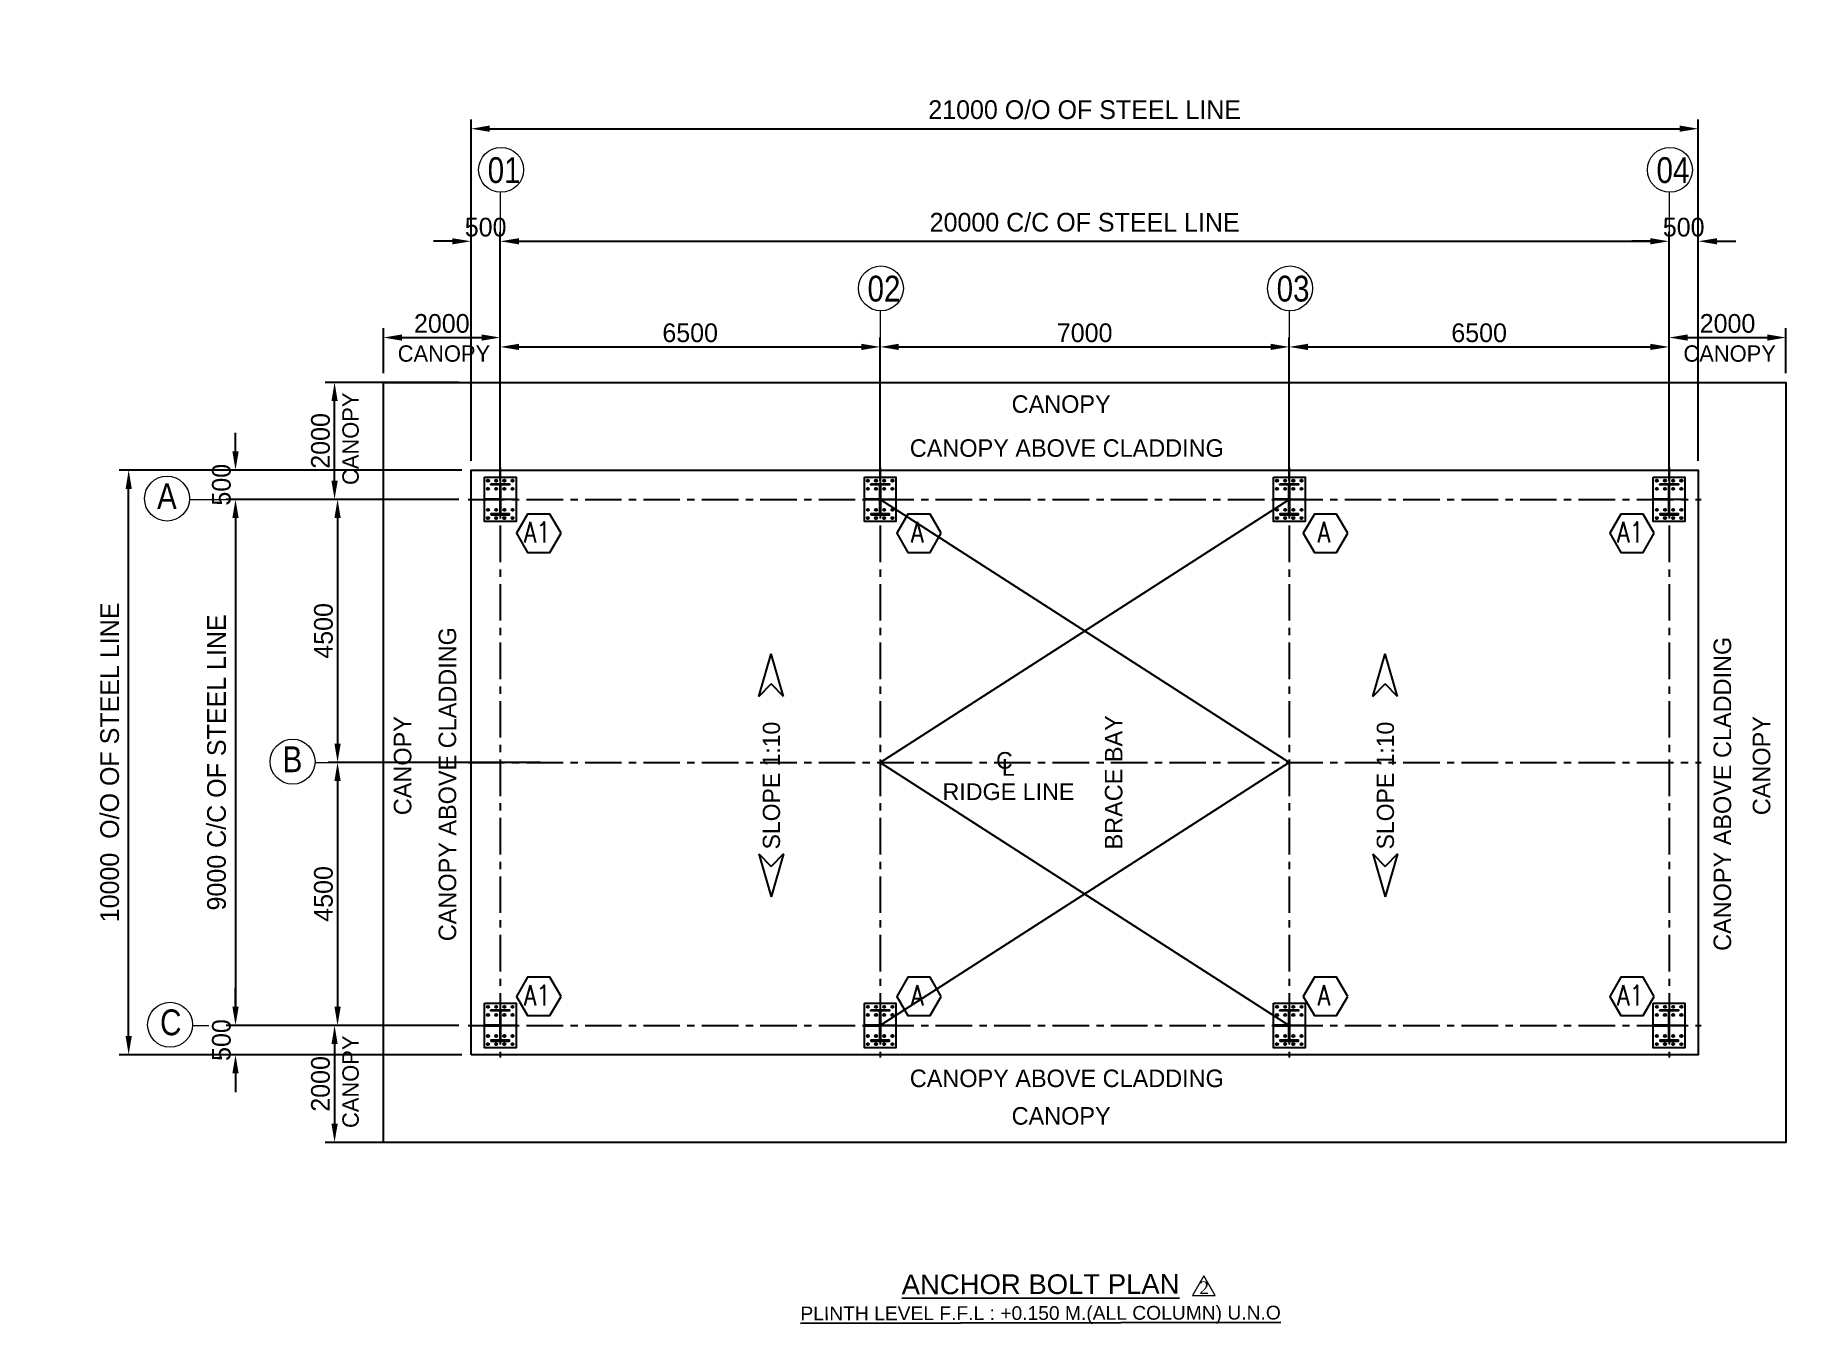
# Model space of a CAD drawing. Header units: feet. Extents: x 879708 to 909668, y 7598600 to 7620651.
import ezdxf
from ezdxf.enums import TextEntityAlignment as Align

# ---------------------------------------------------------------- set-up
doc = ezdxf.new("R2010")
doc.units = ezdxf.units.FT
doc.header["$MEASUREMENT"] = 0
for name, pattern in [('ACAD_ISO02W100', [15, 12, -3]), ('CENTER', [2, 1.25, -0.25, 0.25, -0.25]), ('CONTIN', [0]), ('CONTINOUS', [0])]:
    doc.linetypes.add(name, pattern=pattern)
doc.layers.get('0').update_dxf_attribs({"linetype": 'CONTINUOUS', "lineweight": 25})
doc.layers.get('DEFPOINTS').update_dxf_attribs({"linetype": 'CONTINUOUS', "lineweight": 25})
for name, color, linetype, lineweight in [('15', 1, 'CONTIN', 25), ('COLUMN NO', 7, 'CONTINUOUS', 15), ('DIMENSIONS', 7, 'CONTINUOUS', 0), ('NOTE', 7, 'CONTINUOUS', 25), ('REVISION MARK', 251, 'CONTINOUS', 0)]:
    doc.layers.add(name, color=color, linetype=linetype, lineweight=lineweight)
doc.layers.add('3', color=3, linetype='CONTINUOUS')
doc.layers.add('Text', color=7, linetype='CONTINUOUS')
doc.styles.add('ARIAL NARROW', font='arial.ttf')
doc.styles.add('M.P', font='ARIALN.TTF')
doc.styles.add('RomanS.8', font='romans.shx', dxfattribs={"width": 0.8})
doc.styles.add('TITLE', font='')
doc.styles.add('work', font='times.ttf', dxfattribs={"height": 1.524})
doc.styles.get('TITLE').set_extended_font_data('AR CENA')
doc.dimstyles.new('A3-100', dxfattribs={"dimscale": 160, "dimtxt": 2, "dimasz": 2, "dimexe": 1, "dimexo": 1, "dimgap": 0.5, "dimtad": 1, "dimdec": 0, "dimzin": 0, "dimdsep": 46, "dimtxsty": 'TITLE', "dimcen": 2, "dimclrd": 8, "dimclre": 8, "dimclrt": 6, "dimadec": 0, "dimazin": 0, "dimtfac": 1, "dimtdec": 0, "dimtix": 1, "dimtofl": 0, "dimtmove": 1, "dimatfit": 3, "dimldrblk": 'OBLIQUE', "dimfxl": 1, "dimtolj": 1, "dimtzin": 0, "dimarcsym": 0})

# ---------------------------------------------------------------- blocks, each defined once
blk = doc.blocks.new('*D5')
at = {"layer": 'DEFPOINTS', "color": 0, "transparency": 16777216}
for p in [(887118, 7612707), (883138, 7603707), (887118, 7603707)]:
    blk.add_point(p, dxfattribs=at)
at = {"layer": 'NOTE', "color": 8, "linetype": 'Continuous', "lineweight": -2, "transparency": 16777216}
for p, q in [((886958, 7612707), (882978, 7612707)), ((883138, 7612387), (883138, 7604027))]:
    blk.add_line(p, q, dxfattribs=at)
at = {"layer": 'NOTE', "color": 8, "lineweight": -2, "transparency": 16777216}
blk.add_line((886958, 7603707), (882978, 7603707), dxfattribs=at)
at = {"layer": 'NOTE', "color": 8, "transparency": 16777216}
for points in [[(883085, 7612387), (883192, 7612387), (883138, 7612707)], [(883085, 7604027), (883192, 7604027), (883138, 7603707)]]:
    blk.add_solid(points, dxfattribs=at)
at = {"layer": 'NOTE', "color": 6, "transparency": 16777216, "insert": (882815, 7608207), "char_height": 320, "attachment_point": 5, "rotation": 90, "style": 'TITLE'}
blk.add_mtext('\\A1;9000 C/C OF STEEL LINE', dxfattribs=at)
blk = doc.blocks.new('_Oblique')
at = {"color": 0, "linetype": 'ACAD_ISO02W100', "lineweight": -2}
blk.add_line((-0.5, -0.5), (0.5, 0.5), dxfattribs=at)
blk = doc.blocks.new('*D6')
at = {"layer": 'DEFPOINTS', "color": 0, "transparency": 16777216}
for p in [(907668, 7617122), (887668, 7612871), (907668, 7612871)]:
    blk.add_point(p, dxfattribs=at)
at = {"layer": 'NOTE', "color": 8, "linetype": 'Continuous', "lineweight": -2, "transparency": 16777216}
for p, q in [((887668, 7613031), (887668, 7617282)), ((887988, 7617122), (907348, 7617122))]:
    blk.add_line(p, q, dxfattribs=at)
at = {"layer": 'NOTE', "color": 8, "lineweight": -2, "transparency": 16777216}
blk.add_line((907668, 7613031), (907668, 7617282), dxfattribs=at)
at = {"layer": 'NOTE', "color": 8, "transparency": 16777216}
for points in [[(887988, 7617175), (887988, 7617069), (887668, 7617122)], [(907348, 7617175), (907348, 7617069), (907668, 7617122)]]:
    blk.add_solid(points, dxfattribs=at)
at = {"layer": 'NOTE', "color": 6, "transparency": 16777216, "insert": (897668, 7617446), "char_height": 320, "attachment_point": 5, "style": 'TITLE'}
blk.add_mtext('\\A1;20000 C/C OF STEEL LINE', dxfattribs=at)
blk = doc.blocks.new('*D7')
at = {"layer": 'DEFPOINTS', "color": 0, "transparency": 16777216}
for p in [(894168, 7615315), (887668, 7612871), (894168, 7612871)]:
    blk.add_point(p, dxfattribs=at)
at = {"layer": 'NOTE', "color": 8, "linetype": 'Continuous', "lineweight": -2, "transparency": 16777216}
for p, q in [((887668, 7613031), (887668, 7615475)), ((887988, 7615315), (893848, 7615315))]:
    blk.add_line(p, q, dxfattribs=at)
at = {"layer": 'NOTE', "color": 8, "lineweight": -2, "transparency": 16777216}
blk.add_line((894168, 7613031), (894168, 7615475), dxfattribs=at)
at = {"layer": 'NOTE', "color": 8, "transparency": 16777216}
for points in [[(887988, 7615369), (887988, 7615262), (887668, 7615315)], [(893848, 7615369), (893848, 7615262), (894168, 7615315)]]:
    blk.add_solid(points, dxfattribs=at)
at = {"layer": 'NOTE', "color": 6, "transparency": 16777216, "insert": (890918, 7615555), "char_height": 320, "attachment_point": 5, "style": 'TITLE'}
blk.add_mtext('\\A1;6500', dxfattribs=at)
blk = doc.blocks.new('*D8')
at = {"layer": 'DEFPOINTS', "color": 0, "transparency": 16777216}
for p in [(901168, 7615315), (894168, 7612871), (901168, 7612871)]:
    blk.add_point(p, dxfattribs=at)
at = {"layer": 'NOTE', "color": 8, "linetype": 'Continuous', "lineweight": -2, "transparency": 16777216}
for p, q in [((894168, 7613031), (894168, 7615475)), ((894488, 7615315), (900848, 7615315))]:
    blk.add_line(p, q, dxfattribs=at)
at = {"layer": 'NOTE', "color": 8, "lineweight": -2, "transparency": 16777216}
blk.add_line((901168, 7613031), (901168, 7615475), dxfattribs=at)
at = {"layer": 'NOTE', "color": 8, "transparency": 16777216}
for points in [[(894488, 7615369), (894488, 7615262), (894168, 7615315)], [(900848, 7615369), (900848, 7615262), (901168, 7615315)]]:
    blk.add_solid(points, dxfattribs=at)
at = {"layer": 'NOTE', "color": 6, "transparency": 16777216, "insert": (897668, 7615555), "char_height": 320, "attachment_point": 5, "style": 'TITLE'}
blk.add_mtext('\\A1;7000', dxfattribs=at)
blk = doc.blocks.new('*D9')
at = {"layer": 'DEFPOINTS', "color": 0, "transparency": 16777216}
for p in [(887118, 7612707), (884884, 7608207), (888518, 7608207)]:
    blk.add_point(p, dxfattribs=at)
at = {"layer": 'NOTE', "color": 8, "linetype": 'Continuous', "lineweight": -2, "transparency": 16777216}
for p, q in [((886958, 7612707), (884724, 7612707)), ((884884, 7612387), (884884, 7608527))]:
    blk.add_line(p, q, dxfattribs=at)
at = {"layer": 'NOTE', "color": 8, "lineweight": -2, "transparency": 16777216}
blk.add_line((888358, 7608207), (884724, 7608207), dxfattribs=at)
at = {"layer": 'NOTE', "color": 8, "transparency": 16777216}
for points in [[(884831, 7612387), (884938, 7612387), (884884, 7612707)], [(884831, 7608527), (884938, 7608527), (884884, 7608207)]]:
    blk.add_solid(points, dxfattribs=at)
at = {"layer": 'NOTE', "color": 6, "transparency": 16777216, "insert": (884644, 7610457), "char_height": 320, "attachment_point": 5, "rotation": 90, "style": 'TITLE'}
blk.add_mtext('\\A1;4500', dxfattribs=at)
blk = doc.blocks.new('*D10')
at = {"layer": 'DEFPOINTS', "color": 0, "transparency": 16777216}
for p in [(887118, 7608207), (884884, 7603707), (887118, 7603707)]:
    blk.add_point(p, dxfattribs=at)
at = {"layer": 'NOTE', "color": 8, "linetype": 'Continuous', "lineweight": -2, "transparency": 16777216}
for p, q in [((886958, 7608207), (884724, 7608207)), ((884884, 7607887), (884884, 7604027))]:
    blk.add_line(p, q, dxfattribs=at)
at = {"layer": 'NOTE', "color": 8, "lineweight": -2, "transparency": 16777216}
blk.add_line((886958, 7603707), (884724, 7603707), dxfattribs=at)
at = {"layer": 'NOTE', "color": 8, "transparency": 16777216}
for points in [[(884831, 7607887), (884938, 7607887), (884884, 7608207)], [(884831, 7604027), (884938, 7604027), (884884, 7603707)]]:
    blk.add_solid(points, dxfattribs=at)
at = {"layer": 'NOTE', "color": 6, "transparency": 16777216, "insert": (884644, 7605957), "char_height": 320, "attachment_point": 5, "rotation": 90, "style": 'TITLE'}
blk.add_mtext('\\A1;4500', dxfattribs=at)
blk = doc.blocks.new('*D11')
at = {"layer": 'DEFPOINTS', "color": 0, "transparency": 16777216}
for p in [(907668, 7615315), (901168, 7612871), (907668, 7612871)]:
    blk.add_point(p, dxfattribs=at)
at = {"layer": 'NOTE', "color": 8, "linetype": 'Continuous', "lineweight": -2, "transparency": 16777216}
for p, q in [((901168, 7613031), (901168, 7615475)), ((901488, 7615315), (907348, 7615315))]:
    blk.add_line(p, q, dxfattribs=at)
at = {"layer": 'NOTE', "color": 8, "lineweight": -2, "transparency": 16777216}
blk.add_line((907668, 7613031), (907668, 7615475), dxfattribs=at)
at = {"layer": 'NOTE', "color": 8, "transparency": 16777216}
for points in [[(901488, 7615369), (901488, 7615262), (901168, 7615315)], [(907348, 7615369), (907348, 7615262), (907668, 7615315)]]:
    blk.add_solid(points, dxfattribs=at)
at = {"layer": 'NOTE', "color": 6, "transparency": 16777216, "insert": (904418, 7615555), "char_height": 320, "attachment_point": 5, "style": 'TITLE'}
blk.add_mtext('\\A1;6500', dxfattribs=at)
blk = doc.blocks.new('*D12')
at = {"layer": 'DEFPOINTS', "color": 0, "transparency": 16777216}
for p in [(887118, 7603707), (884833, 7601707), (887118, 7601707)]:
    blk.add_point(p, dxfattribs=at)
at = {"layer": 'NOTE', "color": 8, "linetype": 'Continuous', "lineweight": -2, "transparency": 16777216}
for p, q in [((886958, 7603707), (884673, 7603707)), ((884833, 7603387), (884833, 7602027))]:
    blk.add_line(p, q, dxfattribs=at)
at = {"layer": 'NOTE', "color": 8, "lineweight": -2, "transparency": 16777216}
blk.add_line((886958, 7601707), (884673, 7601707), dxfattribs=at)
at = {"layer": 'NOTE', "color": 8, "transparency": 16777216}
for points in [[(884780, 7603387), (884887, 7603387), (884833, 7603707)], [(884780, 7602027), (884887, 7602027), (884833, 7601707)]]:
    blk.add_solid(points, dxfattribs=at)
at = {"layer": 'NOTE', "color": 6, "transparency": 16777216, "insert": (884593, 7602707), "char_height": 320, "attachment_point": 5, "rotation": 90, "style": 'TITLE'}
blk.add_mtext('\\A1;2000', dxfattribs=at)
blk = doc.blocks.new('*D13')
at = {"layer": 'DEFPOINTS', "color": 0, "transparency": 16777216}
for p in [(887668, 7617122), (887168, 7613207), (887668, 7613257)]:
    blk.add_point(p, dxfattribs=at)
at = {"layer": 'NOTE', "color": 8, "lineweight": -2, "transparency": 16777216}
for p, q in [((887168, 7613367), (887168, 7617282)), ((887668, 7613417), (887668, 7617282)), ((886848, 7617122), (886528, 7617122)), ((887988, 7617122), (888308, 7617122))]:
    blk.add_line(p, q, dxfattribs=at)
at = {"layer": 'NOTE', "color": 8, "transparency": 16777216}
for points in [[(886848, 7617175), (886848, 7617069), (887168, 7617122)], [(887988, 7617175), (887988, 7617069), (887668, 7617122)]]:
    blk.add_solid(points, dxfattribs=at)
at = {"layer": 'NOTE', "color": 6, "transparency": 16777216, "insert": (887418, 7617362), "char_height": 320, "attachment_point": 5, "style": 'TITLE'}
blk.add_mtext('\\A1;500', dxfattribs=at)
blk = doc.blocks.new('*D14')
at = {"layer": 'DEFPOINTS', "color": 0, "transparency": 16777216}
for p in [(908168, 7619048), (887168, 7613207), (908168, 7613207)]:
    blk.add_point(p, dxfattribs=at)
at = {"layer": 'NOTE', "color": 8, "linetype": 'Continuous', "lineweight": -2, "transparency": 16777216}
for p, q in [((887168, 7613367), (887168, 7619208)), ((887488, 7619048), (907848, 7619048))]:
    blk.add_line(p, q, dxfattribs=at)
at = {"layer": 'NOTE', "color": 8, "lineweight": -2, "transparency": 16777216}
blk.add_line((908168, 7613367), (908168, 7619208), dxfattribs=at)
at = {"layer": 'NOTE', "color": 8, "transparency": 16777216}
for points in [[(887488, 7619102), (887488, 7618995), (887168, 7619048)], [(907848, 7619102), (907848, 7618995), (908168, 7619048)]]:
    blk.add_solid(points, dxfattribs=at)
at = {"layer": 'NOTE', "color": 6, "transparency": 16777216, "insert": (897668, 7619372), "char_height": 320, "attachment_point": 5, "style": 'TITLE'}
blk.add_mtext('\\A1;21000 O/O OF STEEL LINE', dxfattribs=at)
blk = doc.blocks.new('*D15')
at = {"layer": 'DEFPOINTS', "color": 0, "transparency": 16777216}
for p in [(908168, 7617122), (907668, 7613257), (908168, 7613207)]:
    blk.add_point(p, dxfattribs=at)
at = {"layer": 'NOTE', "color": 8, "linetype": 'Continuous', "lineweight": -2, "transparency": 16777216}
for p, q in [((907668, 7613417), (907668, 7617282)), ((907348, 7617122), (907028, 7617122)), ((908488, 7617122), (908808, 7617122))]:
    blk.add_line(p, q, dxfattribs=at)
at = {"layer": 'NOTE', "color": 8, "lineweight": -2, "transparency": 16777216}
blk.add_line((908168, 7613367), (908168, 7617282), dxfattribs=at)
at = {"layer": 'NOTE', "color": 8, "transparency": 16777216}
for points in [[(907348, 7617175), (907348, 7617069), (907668, 7617122)], [(908488, 7617175), (908488, 7617069), (908168, 7617122)]]:
    blk.add_solid(points, dxfattribs=at)
at = {"layer": 'NOTE', "color": 6, "transparency": 16777216, "insert": (907918, 7617362), "char_height": 320, "attachment_point": 5, "style": 'TITLE'}
blk.add_mtext('\\A1;500', dxfattribs=at)
blk = doc.blocks.new('*D16')
at = {"layer": 'DEFPOINTS', "color": 0, "transparency": 16777216}
for p in [(883138, 7613207), (887168, 7613207), (887118, 7612707)]:
    blk.add_point(p, dxfattribs=at)
at = {"layer": 'NOTE', "color": 8, "linetype": 'Continuous', "lineweight": -2, "transparency": 16777216}
for p, q in [((883138, 7613527), (883138, 7613847)), ((886958, 7612707), (882978, 7612707)), ((883138, 7612387), (883138, 7612067))]:
    blk.add_line(p, q, dxfattribs=at)
at = {"layer": 'NOTE', "color": 8, "lineweight": -2, "transparency": 16777216}
blk.add_line((887008, 7613207), (882978, 7613207), dxfattribs=at)
at = {"layer": 'NOTE', "color": 8, "transparency": 16777216}
for points in [[(883085, 7613527), (883192, 7613527), (883138, 7613207)], [(883085, 7612387), (883192, 7612387), (883138, 7612707)]]:
    blk.add_solid(points, dxfattribs=at)
at = {"layer": 'NOTE', "color": 6, "transparency": 16777216, "insert": (882898, 7612957), "char_height": 320, "attachment_point": 5, "rotation": 90, "style": 'TITLE'}
blk.add_mtext('\\A1;500', dxfattribs=at)
blk = doc.blocks.new('*D17')
at = {"layer": 'DEFPOINTS', "color": 0, "transparency": 16777216}
for p in [(887118, 7603707), (883138, 7603207), (887168, 7603207)]:
    blk.add_point(p, dxfattribs=at)
at = {"layer": 'NOTE', "color": 8, "linetype": 'Continuous', "lineweight": -2, "transparency": 16777216}
for p, q in [((883138, 7604027), (883138, 7604347)), ((886958, 7603707), (882978, 7603707)), ((883138, 7602887), (883138, 7602567))]:
    blk.add_line(p, q, dxfattribs=at)
at = {"layer": 'NOTE', "color": 8, "lineweight": -2, "transparency": 16777216}
blk.add_line((887008, 7603207), (882978, 7603207), dxfattribs=at)
at = {"layer": 'NOTE', "color": 8, "transparency": 16777216}
for points in [[(883085, 7604027), (883192, 7604027), (883138, 7603707)], [(883085, 7602887), (883192, 7602887), (883138, 7603207)]]:
    blk.add_solid(points, dxfattribs=at)
at = {"layer": 'NOTE', "color": 6, "transparency": 16777216, "insert": (882898, 7603457), "char_height": 320, "attachment_point": 5, "rotation": 90, "style": 'TITLE'}
blk.add_mtext('\\A1;500', dxfattribs=at)
blk = doc.blocks.new('*D18')
at = {"layer": 'DEFPOINTS', "color": 0, "transparency": 16777216}
for p in [(881310, 7613207), (887168, 7613207), (887168, 7603207)]:
    blk.add_point(p, dxfattribs=at)
at = {"layer": 'NOTE', "color": 8, "lineweight": -2, "transparency": 16777216}
blk.add_line((887008, 7613207), (881150, 7613207), dxfattribs=at)
at = {"layer": 'NOTE', "color": 8, "linetype": 'Continuous', "lineweight": -2, "transparency": 16777216}
for p, q in [((881310, 7603527), (881310, 7612887)), ((887008, 7603207), (881150, 7603207))]:
    blk.add_line(p, q, dxfattribs=at)
at = {"layer": 'NOTE', "color": 8, "transparency": 16777216}
for points in [[(881257, 7612887), (881364, 7612887), (881310, 7613207)], [(881257, 7603527), (881364, 7603527), (881310, 7603207)]]:
    blk.add_solid(points, dxfattribs=at)
at = {"layer": 'NOTE', "color": 6, "transparency": 16777216, "insert": (880986, 7608207), "char_height": 320, "attachment_point": 5, "rotation": 90, "style": 'TITLE'}
blk.add_mtext('\\A1;10000  O/O OF STEEL LINE', dxfattribs=at)
blk = doc.blocks.new('A$C3ec6fb8c')
at = {"color": 1, "linetype": 'CENTER'}
blk.add_line((0, 285), (0, -285), dxfattribs=at)
at = {"color": 6, "linetype": 'CONTINOUS'}
for points in [[(-4, 4), (-270, 4), (-270, -4), (-4, -4)], [(4, 4), (270, 4), (270, -4), (4, -4)]]:
    blk.add_lwpolyline(points, close=True, dxfattribs=at)
at = {"color": 4, "linetype": 'CONTINOUS'}
blk.add_lwpolyline([(-4, 250), (4, 250), (4, -250), (-4, -250)], close=True, dxfattribs=at)
at = {"layer": '3', "color": 2, "linetype": 'CONTINOUS', "ltscale": 2500}
blk.add_lwpolyline([(-270, 380), (270, 380), (270, -380), (-270, -380)], close=True, dxfattribs=at)
at = {"layer": '3', "color": 4, "linetype": 'CONTINOUS', "ltscale": 2500}
for points in [[(-160, 266), (160, 266), (160, 250), (-160, 250)], [(-160, -266), (160, -266), (160, -250), (-160, -250)]]:
    blk.add_lwpolyline(points, close=True, dxfattribs=at)
at = {"layer": '3', "color": 3, "linetype": 'CONTINOUS', "ltscale": 2500}
for centre in [(-210, 320), (-70, 320), (70, 320), (210, 320), (-210, 180), (-70, 180), (70, 180), (210, 180), (-210, -180), (-70, -180), (70, -180), (210, -180), (-210, -320), (-70, -320), (70, -320), (210, -320)]:
    blk.add_circle(centre, 18, dxfattribs=at)
at = {"layer": 'REVISION MARK', "color": 1, "linetype": 'CENTER'}
for p, q in [((-182, 320), (-238, 320)), ((-210, 348), (-210, 292)), ((-42, 320), (-98, 320)), ((-70, 348), (-70, 292)), ((98, 320), (42, 320)), ((70, 348), (70, 292)), ((238, 320), (182, 320)), ((210, 348), (210, 292)), ((-182, 180), (-238, 180)), ((-210, 152), (-210, 208)), ((-42, 180), (-98, 180)), ((-70, 152), (-70, 208)), ((98, 180), (42, 180)), ((70, 152), (70, 208)), ((238, 180), (182, 180)), ((210, 152), (210, 208)), ((-182, -180), (-238, -180)), ((-210, -152), (-210, -208)), ((-210, -348), (-210, -292)), ((-42, -180), (-98, -180)), ((-70, -152), (-70, -208)), ((-70, -348), (-70, -292)), ((98, -180), (42, -180)), ((70, -152), (70, -208)), ((70, -348), (70, -292)), ((238, -180), (182, -180)), ((210, -152), (210, -208)), ((210, -348), (210, -292)), ((-182, -320), (-238, -320)), ((-42, -320), (-98, -320)), ((98, -320), (42, -320)), ((238, -320), (182, -320))]:
    blk.add_line(p, q, dxfattribs=at)
blk = doc.blocks.new('*D21')
at = {"layer": 'DEFPOINTS', "color": 0, "transparency": 16777216}
for p in [(884833, 7614707), (887118, 7614707), (887118, 7612707)]:
    blk.add_point(p, dxfattribs=at)
at = {"layer": 'NOTE', "color": 8, "lineweight": -2, "transparency": 16777216}
blk.add_line((886958, 7614707), (884673, 7614707), dxfattribs=at)
at = {"layer": 'NOTE', "color": 8, "linetype": 'Continuous', "lineweight": -2, "transparency": 16777216}
for p, q in [((884833, 7613027), (884833, 7614387)), ((886958, 7612707), (884673, 7612707))]:
    blk.add_line(p, q, dxfattribs=at)
at = {"layer": 'NOTE', "color": 8, "transparency": 16777216}
for points in [[(884780, 7614387), (884887, 7614387), (884833, 7614707)], [(884780, 7613027), (884887, 7613027), (884833, 7612707)]]:
    blk.add_solid(points, dxfattribs=at)
at = {"layer": 'NOTE', "color": 6, "transparency": 16777216, "insert": (884593, 7613707), "char_height": 320, "attachment_point": 5, "rotation": 90, "style": 'TITLE'}
blk.add_mtext('\\A1;2000', dxfattribs=at)
blk = doc.blocks.new('*D22')
at = {"layer": 'DEFPOINTS', "color": 0, "transparency": 16777216}
for p in [(887668, 7615475), (885668, 7614707), (887668, 7614707)]:
    blk.add_point(p, dxfattribs=at)
at = {"layer": 'NOTE', "color": 8, "linetype": 'Continuous', "lineweight": -2, "transparency": 16777216}
for p, q in [((885668, 7614867), (885668, 7615635)), ((885988, 7615475), (887348, 7615475))]:
    blk.add_line(p, q, dxfattribs=at)
at = {"layer": 'NOTE', "color": 8, "lineweight": -2, "transparency": 16777216}
blk.add_line((887668, 7614867), (887668, 7615635), dxfattribs=at)
at = {"layer": 'NOTE', "color": 8, "transparency": 16777216}
for points in [[(885988, 7615529), (885988, 7615422), (885668, 7615475)], [(887348, 7615529), (887348, 7615422), (887668, 7615475)]]:
    blk.add_solid(points, dxfattribs=at)
at = {"layer": 'NOTE', "color": 6, "transparency": 16777216, "insert": (886668, 7615715), "char_height": 320, "attachment_point": 5, "style": 'TITLE'}
blk.add_mtext('\\A1;2000', dxfattribs=at)
blk = doc.blocks.new('*D23')
at = {"layer": 'DEFPOINTS', "color": 0, "transparency": 16777216}
for p in [(909668, 7615475), (907668, 7614707), (909668, 7614707)]:
    blk.add_point(p, dxfattribs=at)
at = {"layer": 'NOTE', "color": 8, "linetype": 'Continuous', "lineweight": -2, "transparency": 16777216}
for p, q in [((907668, 7614867), (907668, 7615635)), ((907988, 7615475), (909348, 7615475))]:
    blk.add_line(p, q, dxfattribs=at)
at = {"layer": 'NOTE', "color": 8, "lineweight": -2, "transparency": 16777216}
blk.add_line((909668, 7614867), (909668, 7615635), dxfattribs=at)
at = {"layer": 'NOTE', "color": 8, "transparency": 16777216}
for points in [[(907988, 7615529), (907988, 7615422), (907668, 7615475)], [(909348, 7615529), (909348, 7615422), (909668, 7615475)]]:
    blk.add_solid(points, dxfattribs=at)
at = {"layer": 'NOTE', "color": 6, "transparency": 16777216, "insert": (908668, 7615715), "char_height": 320, "attachment_point": 5, "style": 'TITLE'}
blk.add_mtext('\\A1;2000', dxfattribs=at)

msp = doc.modelspace()

# ---------------------------------------------------------------- linework, layer by layer
at = {"color": 230}
for points in [[(888708.2, 7612126.2), (888517.8, 7612455.9), (888137.1, 7612455.9), (887946.7, 7612126.2), (888137.1, 7611796.5), (888517.8, 7611796.5)], [(895213.7, 7612126.2), (895023.3, 7612455.9), (894642.6, 7612455.9), (894452.2, 7612126.2), (894642.6, 7611796.5), (895023.3, 7611796.5)], [(902169.2, 7612126.2), (901978.9, 7612455.9), (901598.2, 7612455.9), (901407.8, 7612126.2), (901598.2, 7611796.5), (901978.9, 7611796.5)], [(907413.6, 7612126.2), (907223.2, 7612455.9), (906842.5, 7612455.9), (906652.1, 7612126.2), (906842.5, 7611796.5), (907223.2, 7611796.5)], [(888708.2, 7604204.9), (888517.8, 7604534.6), (888137.1, 7604534.6), (887946.7, 7604204.9), (888137.1, 7603875.2), (888517.8, 7603875.2)], [(895213.7, 7604204.9), (895023.3, 7604534.6), (894642.6, 7604534.6), (894452.2, 7604204.9), (894642.6, 7603875.2), (895023.3, 7603875.2)], [(902169.2, 7604204.9), (901978.9, 7604534.6), (901598.2, 7604534.6), (901407.8, 7604204.9), (901598.2, 7603875.2), (901978.9, 7603875.2)], [(907413.6, 7604204.9), (907223.2, 7604534.6), (906842.5, 7604534.6), (906652.1, 7604204.9), (906842.5, 7603875.2), (907223.2, 7603875.2)]]:
    msp.add_lwpolyline(points, close=True, dxfattribs=at)
at = {"layer": 'DIMENSIONS', "color": 3, "lineweight": 9, "ltscale": 0.1}
for p, q in [((887668.4, 7617960.3), (887668.4, 7615894.4)), ((907668.4, 7617960.3), (907668.4, 7615894.4)), ((894168.4, 7615932.6), (894168.4, 7614288.9)), ((901168.4, 7615932.6), (901168.4, 7614288.9)), ((882350.3, 7612707.2), (883711.4, 7612707.2)), ((884499.6, 7608207), (885571.5, 7608207)), ((882403, 7603706.7), (882682.2, 7603706.7))]:
    msp.add_line(p, q, dxfattribs=at)
for centre in [(887681.9, 7618344.4), (907681.9, 7618344.4), (894181.9, 7616316.7), (901181.9, 7616316.7), (881966, 7612719.9), (884114.8, 7608219.6), (882018.1, 7603719.4)]:
    msp.add_circle(centre, 384.3, dxfattribs=at)
at = {"layer": 'NOTE', "color": 1, "linetype": 'CENTER', "ltscale": 500}
for p, q in [((887668.4, 7613257.2), (887668.4, 7603156.7)), ((894168.4, 7613257.2), (894168.4, 7603156.7)), ((901168.4, 7613257.2), (901168.4, 7603156.7)), ((907668.4, 7613257.2), (907668.4, 7603156.7)), ((887118.4, 7612707.2), (908218.4, 7612707.2)), ((887118.4, 7608207), (908218.4, 7608207)), ((887118.4, 7603706.7), (908218.4, 7603706.7))]:
    msp.add_line(p, q, dxfattribs=at)
at = {"layer": 'NOTE', "color": 3}
for p, q in [((894168.4, 7608207), (901168.4, 7612707.2)), ((901168.4, 7608207), (894168.4, 7612707.2)), ((894168.4, 7608207), (901168.4, 7603706.7)), ((901168.4, 7608207), (894168.4, 7603706.7))]:
    msp.add_line(p, q, dxfattribs=at)
at = {"layer": 'NOTE'}
for p, q in [((892093.6, 7609333), (892304.5, 7610067.1)), ((892515.5, 7609333), (892304.5, 7610067.1)), ((902599.1, 7609333), (902810.1, 7610067.1)), ((903021, 7609333), (902810.1, 7610067.1)), ((892093.6, 7609333), (892304.5, 7609551.6)), ((892515.5, 7609333), (892304.5, 7609551.6)), ((902599.1, 7609333), (902810.1, 7609551.6)), ((903021, 7609333), (902810.1, 7609551.6)), ((892093.6, 7606643.8), (892304.5, 7605909.7)), ((892093.6, 7606643.8), (892304.5, 7606425.2)), ((892515.5, 7606643.8), (892304.5, 7605909.7)), ((892515.5, 7606643.8), (892304.5, 7606425.2)), ((902599.1, 7606643.8), (902810.1, 7605909.7)), ((902599.1, 7606643.8), (902810.1, 7606425.2)), ((903021, 7606643.8), (902810.1, 7605909.7)), ((903021, 7606643.8), (902810.1, 7606425.2))]:
    msp.add_line(p, q, dxfattribs=at)
msp.add_lwpolyline([(887118.4, 7614707.2), (908218.4, 7614707.2), (909668.4, 7614707.2), (909668.4, 7601706.7), (908218.4, 7601706.7), (887118.4, 7601706.7), (885668.4, 7601706.7), (885668.4, 7614707.2)], close=True, dxfattribs=at)
at = {"layer": 'NOTE', "color": 2}
msp.add_lwpolyline([(887168.4, 7603206.7), (887168.4, 7613207.2), (908168.4, 7613207.2), (908168.4, 7603206.7)], close=True, dxfattribs=at)
at = {"layer": 'NOTE'}
for points in [[(892093.6, 7609333), (892312, 7609543.8), (892304.5, 7610067.1), (892093.6, 7609333)], [(892515.5, 7609333), (892297, 7609543.8), (892304.5, 7610067.1), (892515.5, 7609333)], [(902599.1, 7609333), (902817.6, 7609543.8), (902810.1, 7610067.1), (902599.1, 7609333)], [(903021, 7609333), (902802.6, 7609543.8), (902810.1, 7610067.1), (903021, 7609333)], [(892093.6, 7606643.8), (892312, 7606433), (892304.5, 7605909.7), (892093.6, 7606643.8)], [(892515.5, 7606643.8), (892297, 7606433), (892304.5, 7605909.7), (892515.5, 7606643.8)], [(902599.1, 7606643.8), (902817.6, 7606433), (902810.1, 7605909.7), (902599.1, 7606643.8)], [(903021, 7606643.8), (902802.6, 7606433), (902810.1, 7605909.7), (903021, 7606643.8)]]:
    msp.add_solid(points, dxfattribs=at)
at = {"layer": 'REVISION MARK', "color": 7, "linetype": 'CONTINOUS'}
msp.add_lwpolyline([(899512.8, 7599084.6), (899901.7, 7599084.6), (899707.2, 7599421.5)], close=True, dxfattribs=at)

# ---------------------------------------------------------------- block references
at = {"layer": 'NOTE'}
for p in [(887668.4, 7612707.2), (894168.4, 7612707.2), (901168.4, 7612707.2), (907668.4, 7612707.2), (887668.4, 7603706.7), (894168.4, 7603706.7), (901168.4, 7603706.7), (907668.4, 7603706.7)]:
    msp.add_blockref('A$C3ec6fb8c', p, dxfattribs=at)

# ---------------------------------------------------------------- texts
at = {"lineweight": 0, "style": 'ARIAL NARROW'}
for s, p in [('C', (896150.6, 7608098.9)), ('L', (896252.2, 7607979.6)), ('RIDGE LINE', (895235.7, 7607563.7))]:
    msp.add_text(s, height=285, dxfattribs=at).set_placement(p)
at = {"color": 230, "char_height": 350, "attachment_point": 5, "style": 'RomanS.8'}
for s, insert in [('\\A1;A1', (888297.9, 7612145)), ('\\A1;A', (894803.4, 7612145)), ('\\A1;A', (901759, 7612145)), ('\\A1;A1', (907003.3, 7612145)), ('\\A1;A1', (888297.9, 7604223.6)), ('\\A1;A', (894803.4, 7604223.6)), ('\\A1;A', (901759, 7604223.6)), ('\\A1;A1', (907003.3, 7604223.6))]:
    msp.add_mtext(s, dxfattribs=dict(at, insert=insert))
at = {"layer": '15', "color": 6, "lineweight": 25, "style": 'TITLE'}
for p in [(885914.1, 7615061.9), (907914.1, 7615061.9)]:
    msp.add_text('CANOPY', height=280, dxfattribs=at).set_placement(p)
for p in [(885246.5, 7612953), (885246.5, 7601952.5)]:
    msp.add_text('CANOPY', height=280, rotation=90, dxfattribs=at).set_placement(p)
at = {"layer": '15', "color": 7, "lineweight": 25, "style": 'TITLE'}
for p in [(896418.7, 7614187.2), (896418.7, 7602009.6)]:
    msp.add_text('CANOPY', height=300, dxfattribs=at).set_placement(p)
at = {"layer": '15', "lineweight": 25, "style": 'TITLE'}
for p in [(894676.4, 7613434.8), (894676.4, 7602652.1)]:
    msp.add_text('CANOPY ABOVE CLADDING', height=300, dxfattribs=at).set_placement(p)
for s, height, p in [(' CANOPY ABOVE CLADDING', 300, (886914.1, 7605037.3)), ('CANOPY ABOVE CLADDING', 300, (908729.9, 7604983.1)), ('SLOPE 1:10 ', 293.76, (892454.8, 7606719)), ('SLOPE 1:10 ', 293.76, (902960.4, 7606719))]:
    msp.add_text(s, height=height, rotation=90, dxfattribs=at).set_placement(p)
at = {"layer": '15', "color": 7, "lineweight": 25, "style": 'TITLE'}
for p in [(886146.8, 7607304.3), (909399.8, 7607304.3)]:
    msp.add_text('CANOPY', height=300, rotation=90, dxfattribs=at).set_placement(p)
at = {"layer": '15', "color": 3, "lineweight": 25, "style": 'TITLE'}
msp.add_text('BRACE BAY', height=300, rotation=90, dxfattribs=at).set_placement((898314.2, 7606718))
at = {"layer": 'COLUMN NO', "color": 0, "linetype": 'CONTINOUS', "style": 'work'}
msp.add_text('2', height=216.2, dxfattribs=at).set_placement((899631.3, 7599112))
at = {"layer": 'DIMENSIONS', "color": 3, "lineweight": 9, "ltscale": 0.1, "style": 'M.P'}
for s, height, p in [('01', 441.13, (887453.4, 7618119.5)), ('04', 441.13, (907453.4, 7618119.5)), ('02', 441.13, (893953.4, 7616091.7)), ('03', 441.13, (900953.4, 7616091.7)), ('A', 441.1, (881795.8, 7612539.8)), ('B', 441.1, (883944.6, 7608039.5)), ('C', 441.1, (881848, 7603539.3))]:
    msp.add_text(s, height=height, dxfattribs=at).set_placement(p)
at = {"layer": 'Text', "color": 2, "style": 'ARIAL NARROW'}
for s, height, p in [('%%UANCHOR BOLT PLAN', 336.551, (896914.4, 7599112.1)), ('%%UPLINTH LEVEL F.F.L : +0.150 M.(ALL COLUMN) U.N.O', 235.586, (896914.4, 7598669.2))]:
    msp.add_text(s, height=height, rotation=0.10228, dxfattribs=at).set_placement(p, align=Align.CENTER)

# ---------------------------------------------------------------- dimensions: what is measured, and where the dimension line sits
at = {"layer": 'NOTE'}
for base, p1, p2, text, picture, middle in [((908168.4, 7619048.2), (887168.4, 7613207.2), (908168.4, 7613207.2), '<> O/O OF STEEL LINE', '*D14', (897668.4, 7619372)), ((907668.4, 7617121.9), (887668.4, 7612871.5), (907668.4, 7612871.5), '<> C/C OF STEEL LINE', '*D6', (897668.4, 7617445.7))]:
    dim = msp.add_linear_dim(base=base, p1=p1, p2=p2, text=text, dimstyle='A3-100', override={"dimfxl": 100, "dimfxlon": 1}, dxfattribs=at)
    dim.commit()
    dim.dimension.update_dxf_attribs({"geometry": picture, "text_midpoint": middle})
dim = msp.add_linear_dim(base=(887668.4, 7617121.9), p1=(887168.4, 7613207.2), p2=(887668.4, 7613257.2), dimstyle='A3-100', dxfattribs=at)
dim.commit()
dim.dimension.update_dxf_attribs({"geometry": '*D13', "text_midpoint": (887418.4, 7617361.9)})
for base, p1, p2, picture, middle in [((908168.4, 7617121.9), (907668.4, 7613257.2), (908168.4, 7613207.2), '*D15', (907918.4, 7617361.9)), ((887668.4, 7615475.2), (885668.4, 7614707.2), (887668.4, 7614707.2), '*D22', (886668.4, 7615715.2)), ((894168.4, 7615315.2), (887668.4, 7612871.5), (894168.4, 7612871.5), '*D7', (890918.4, 7615555.2)), ((901168.4, 7615315.2), (894168.4, 7612871.5), (901168.4, 7612871.5), '*D8', (897668.4, 7615555.2)), ((907668.4, 7615315.2), (901168.4, 7612871.5), (907668.4, 7612871.5), '*D11', (904418.4, 7615555.2)), ((909668.4, 7615475.2), (907668.4, 7614707.2), (909668.4, 7614707.2), '*D23', (908668.4, 7615715.2))]:
    dim = msp.add_linear_dim(base=base, p1=p1, p2=p2, dimstyle='A3-100', override={"dimfxl": 100, "dimfxlon": 1}, dxfattribs=at)
    dim.commit()
    dim.dimension.update_dxf_attribs({"geometry": picture, "text_midpoint": middle})
for base, p1, p2, angle, picture, middle in [((884833.2, 7614707.2), (887118.4, 7612707.2), (887118.4, 7614707.2), 270, '*D21', (884593.2, 7613707.2)), ((883138.4, 7613207.2), (887118.4, 7612707.2), (887168.4, 7613207.2), 90, '*D16', (882898.4, 7612957.2)), ((884884.4, 7608207), (887118.4, 7612707.2), (888518.1, 7608207), 90, '*D9', (884644.4, 7610457.1)), ((884884.4, 7603706.7), (887118.4, 7608207), (887118.4, 7603706.7), 90, '*D10', (884644.4, 7605956.9)), ((883138.4, 7603206.7), (887118.4, 7603706.7), (887168.4, 7603206.7), 270, '*D17', (882898.4, 7603456.7)), ((884833.2, 7601706.7), (887118.4, 7603706.7), (887118.4, 7601706.7), 90, '*D12', (884593.2, 7602706.7))]:
    dim = msp.add_linear_dim(base=base, p1=p1, p2=p2, angle=angle, dimstyle='A3-100', override={"dimfxl": 100, "dimfxlon": 1}, dxfattribs=at)
    dim.commit()
    dim.dimension.update_dxf_attribs({"geometry": picture, "text_midpoint": middle})
for base, p1, p2, text, picture, middle in [((881310.1986, 7613207.22), (887168.3595, 7603206.7306), (887168.3595, 7613207.22), '<>  O/O OF STEEL LINE', '*D18', (880986.3891, 7608206.9753)), ((883138.4152, 7603706.7306), (887118.3595, 7612707.22), (887118.3595, 7603706.7306), '<> C/C OF STEEL LINE', '*D5', (882814.6057, 7608206.9753))]:
    dim = msp.add_linear_dim(base=base, p1=p1, p2=p2, angle=90, text=text, dimstyle='A3-100', override={"dimfxl": 100, "dimfxlon": 1}, dxfattribs=at)
    dim.commit()
    dim.dimension.update_dxf_attribs({"geometry": picture, "text_midpoint": middle})

doc.saveas('drawing.dxf')
